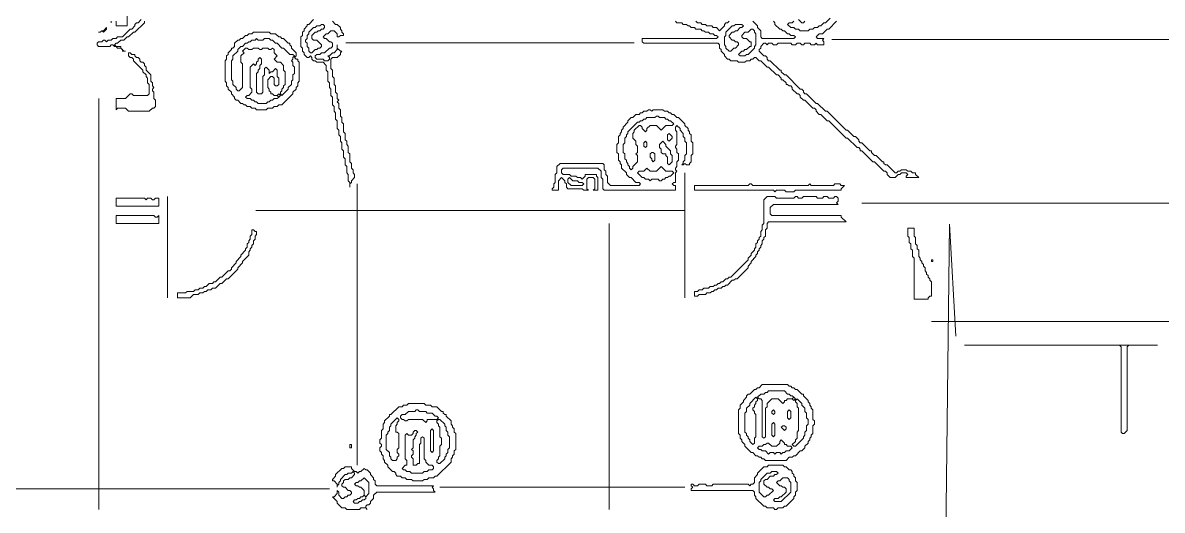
# Model space of a CAD drawing. Header units: millimetres. Extents: x 4 to 412, y 3 to 290.
# Drawn here: x 118.6 to 181.7, y 110 to 137.1 of the extents above; entities that cross this region are included whole.
import ezdxf

# ---------------------------------------------------------------- set-up
doc = ezdxf.new("R2010")
doc.units = ezdxf.units.MM
for name, color, linetype, lineweight in [('TRACE_CURVE', 6, 'CONTINUOUS', 0), ('TRACE_STRAIGHT', 5, 'CONTINUOUS', 0), ('TRACE_TEXT_SYMBOL', 6, 'CONTINUOUS', 0)]:
    doc.layers.add(name, color=color, linetype=linetype, lineweight=lineweight)

msp = doc.modelspace()

# ---------------------------------------------------------------- linework, layer by layer
at = {"layer": 'TRACE_CURVE', "color": 6}
for points in [[(125.144, 137.229), (124.969, 137.054), (124.881, 137.054), (124.793, 136.966), (124.793, 136.879), (124.618, 136.704), (124.531, 136.704), (124.093, 136.266), (123.83, 136.266), (123.743, 136.178), (123.567, 136.178), (123.48, 136.09), (123.305, 136.09), (123.217, 136.003), (123.129, 136.09), (123.042, 136.09), (122.954, 136.003), (122.779, 136.003), (122.692, 135.915), (122.692, 135.828), (122.779, 135.74), (123.392, 135.74), (123.48, 135.828), (123.567, 135.828), (123.655, 135.74), (123.743, 135.74), (123.83, 135.653), (124.005, 135.653), (124.093, 135.565), (124.093, 135.477), (124.268, 135.477), (124.18, 135.477), (124.005, 135.653), (124.005, 135.74), (123.743, 135.74), (123.655, 135.828), (123.743, 135.915), (123.83, 135.915), (124.005, 136.09), (124.18, 136.09), (124.356, 136.266), (124.443, 136.266), (124.706, 136.528), (124.793, 136.528), (125.319, 137.054), (125.319, 137.141)], [(123.48, 137.141), (123.48, 137.054), (123.48, 137.141)], [(123.743, 137.141), (123.743, 136.879), (124.356, 136.879), (124.356, 137.579)], [(134.689, 137.229), (134.427, 136.966), (134.339, 136.966), (134.339, 136.879), (134.164, 136.704), (134.164, 136.616), (134.076, 136.528), (134.076, 136.353), (133.989, 136.266), (133.989, 135.74), (134.076, 135.653), (134.076, 135.477), (134.164, 135.39), (134.164, 135.302), (134.339, 135.127), (134.427, 135.127), (134.514, 135.215), (134.602, 135.127), (134.602, 135.04), (134.689, 134.952), (134.777, 134.952), (134.864, 134.864), (135.215, 134.864), (135.39, 134.689), (135.39, 134.427), (135.477, 134.339), (135.477, 133.814), (135.565, 133.726), (135.565, 133.463), (135.653, 133.376), (135.653, 133.025), (135.74, 132.938), (135.74, 132.5), (135.828, 132.412), (135.828, 132.15), (135.915, 132.062), (135.915, 131.712), (136.003, 131.624)], [(136.003, 135.565), (135.828, 135.39), (135.74, 135.39), (135.565, 135.215), (135.477, 135.215), (135.565, 135.127), (135.565, 135.04), (135.477, 134.952), (135.302, 134.952), (135.215, 135.04), (134.864, 135.04), (134.777, 135.127), (134.777, 135.215), (134.864, 135.302), (135.04, 135.302), (135.127, 135.39), (135.302, 135.39), (135.565, 135.653), (135.653, 135.653), (135.74, 135.74), (135.74, 135.915), (135.653, 136.003), (135.565, 136.003), (135.39, 136.178), (135.302, 136.178), (135.215, 136.266), (135.39, 136.441), (135.477, 136.441), (135.653, 136.616), (135.828, 136.616), (136.003, 136.441), (136.003, 136.266), (136.09, 136.266), (136.178, 136.353), (136.353, 136.353), (136.353, 136.441), (136.266, 136.528), (136.266, 136.616), (136.178, 136.704), (136.178, 136.791), (136.003, 136.966), (135.915, 136.966), (135.74, 137.141)], [(154.744, 137.141), (154.831, 137.054), (155.094, 137.054), (155.182, 136.966), (155.357, 136.966), (155.444, 136.879), (155.532, 136.879), (155.62, 136.791), (155.795, 136.791), (155.882, 136.704), (156.145, 136.704), (156.233, 136.616), (156.32, 136.616), (156.408, 136.528), (156.583, 136.528), (156.67, 136.441), (156.846, 136.441), (156.933, 136.353), (157.021, 136.353), (157.108, 136.266), (157.021, 136.178), (152.905, 136.178), (152.905, 136.003)], [(157.721, 137.141), (157.634, 137.054), (157.546, 137.054), (157.459, 136.966), (157.459, 136.879), (157.196, 136.616), (157.021, 136.791), (156.846, 136.791), (156.758, 136.879), (156.495, 136.879), (156.408, 136.966), (156.233, 136.966), (156.145, 137.054), (155.97, 137.054), (155.882, 137.141)], [(160.173, 137.141), (160.261, 137.054), (160.261, 136.966), (160.524, 136.704), (160.611, 136.704), (160.699, 136.616), (160.786, 136.616), (160.962, 136.441), (161.049, 136.441), (161.137, 136.353), (161.312, 136.353), (161.399, 136.266), (161.312, 136.178), (159.56, 136.178), (159.473, 136.266), (159.473, 136.616), (159.298, 136.791), (159.298, 136.879), (159.035, 137.141)], [(159.473, 135.653), (159.473, 135.74), (159.648, 135.915), (159.736, 135.915), (159.823, 135.828), (159.911, 135.915), (160.086, 135.915), (160.173, 135.828), (160.349, 135.828), (160.436, 135.915), (161.137, 135.915), (161.224, 135.828), (161.399, 135.828), (161.487, 135.915), (161.662, 135.915), (161.75, 135.828), (161.837, 135.828), (161.925, 135.915), (162.188, 135.915), (162.275, 135.828), (162.45, 135.828), (162.538, 135.915), (162.626, 135.828), (162.976, 135.828), (162.976, 136.003), (162.888, 136.09), (162.976, 136.178), (162.626, 136.178), (162.538, 136.266), (162.713, 136.441), (162.888, 136.441), (163.151, 136.704), (163.239, 136.704), (163.676, 137.141)], [(163.326, 137.317), (163.063, 137.054), (162.976, 137.054), (162.801, 136.879), (162.713, 136.879), (162.626, 136.791), (162.45, 136.791), (162.363, 136.704), (162.188, 136.704), (162.1, 136.616), (161.662, 136.616), (161.575, 136.704), (161.399, 136.704), (161.312, 136.791), (161.137, 136.791), (160.962, 136.966), (161.049, 137.054), (161.224, 137.054), (161.312, 137.141)], [(161.575, 137.229), (161.75, 137.054), (161.837, 137.054), (161.925, 137.141)], [(136.003, 131.624), (136.003, 131.186), (136.09, 131.099), (136.09, 130.836), (136.178, 130.748), (136.178, 130.486), (136.266, 130.398), (136.266, 130.048), (136.353, 129.96), (136.353, 129.61), (136.441, 129.522), (136.441, 129.172), (136.528, 129.085), (136.528, 128.734), (136.616, 128.647), (136.616, 128.296), (136.704, 128.209), (136.704, 127.946), (136.704, 128.121), (136.791, 128.209), (136.791, 128.296), (136.966, 128.472), (136.966, 128.647), (136.879, 128.734), (136.879, 128.909), (136.791, 128.997), (136.791, 129.26), (136.704, 129.347), (136.704, 129.785), (136.616, 129.873), (136.616, 130.223), (136.528, 130.311), (136.528, 130.486), (136.441, 130.573), (136.441, 130.924), (136.353, 131.011), (136.353, 131.449), (136.266, 131.537), (136.266, 131.799), (136.178, 131.887), (136.178, 132.237), (136.09, 132.325), (136.09, 132.588), (136.003, 132.675), (136.09, 132.763), (136.003, 132.85), (136.003, 133.113), (135.915, 133.201), (135.915, 133.551), (135.828, 133.638), (135.828, 133.989), (135.74, 134.076), (135.74, 134.427), (135.653, 134.514), (135.653, 135.04), (135.74, 135.127), (136.003, 135.127), (136.178, 135.302), (136.178, 135.39), (136.266, 135.477), (136.178, 135.477), (136.003, 135.653), (136.003, 135.828), (136.003, 135.565)], [(152.905, 136.003), (152.992, 135.915), (157.108, 135.915), (157.196, 135.828), (157.196, 135.653), (157.283, 135.565), (157.283, 135.477), (157.459, 135.302), (157.459, 135.215), (157.634, 135.04), (157.721, 135.04), (157.809, 134.952), (158.159, 134.952), (158.247, 134.864), (158.597, 134.864), (158.685, 134.952), (158.86, 134.952), (158.947, 135.04), (159.035, 135.04), (159.123, 135.127), (159.21, 135.127), (159.385, 134.952), (159.473, 134.952), (159.823, 134.602), (159.911, 134.602), (160.349, 134.164), (160.436, 134.164), (160.611, 133.989), (160.611, 133.901), (160.699, 133.901), (160.874, 133.726), (160.874, 133.638), (160.962, 133.638), (161.049, 133.551), (161.137, 133.551), (161.224, 133.463), (161.224, 133.376), (161.487, 133.113), (161.575, 133.113), (161.662, 133.025), (161.662, 132.938), (161.837, 132.763), (161.925, 132.763), (162.363, 132.325), (162.45, 132.325), (162.538, 132.237), (162.538, 132.15), (162.713, 131.974), (162.801, 131.974), (163.151, 131.624), (163.239, 131.624), (164.202, 130.661), (164.289, 130.661), (164.815, 130.135), (164.902, 130.135), (164.99, 130.048), (164.99, 129.96), (165.078, 129.96), (165.691, 129.347), (165.778, 129.347), (166.304, 128.822), (166.391, 128.822), (166.479, 128.734), (166.479, 128.647)], [(166.479, 128.647), (166.654, 128.472), (166.917, 128.472), (167.092, 128.647), (167.179, 128.647), (167.267, 128.734), (167.53, 128.734), (167.617, 128.647), (167.53, 128.559), (167.53, 128.472), (168.23, 128.472), (168.055, 128.647), (168.055, 128.734), (167.88, 128.734), (167.792, 128.822), (167.617, 128.822), (167.53, 128.909), (167.267, 128.909), (167.179, 128.822), (167.092, 128.822), (167.004, 128.734), (166.917, 128.734), (166.479, 129.172), (166.391, 129.172), (166.304, 129.26), (166.304, 129.347), (166.216, 129.347), (165.866, 129.698), (165.778, 129.698), (165.603, 129.873), (165.603, 129.96), (165.515, 129.96), (165.078, 130.398), (164.99, 130.398), (164.902, 130.486), (164.902, 130.573), (164.727, 130.748), (164.64, 130.748), (164.289, 131.099), (164.202, 131.099), (163.151, 132.15), (163.063, 132.15), (162.626, 132.588), (162.538, 132.588), (162.012, 133.113), (161.925, 133.113), (161.837, 133.201), (161.837, 133.288), (161.75, 133.376), (161.662, 133.376), (160.874, 134.164), (160.786, 134.164), (160.611, 134.339), (160.611, 134.427), (160.524, 134.427), (159.998, 134.952), (159.911, 134.952), (159.823, 135.04), (159.823, 135.127), (159.736, 135.215), (159.648, 135.215), (159.385, 135.477), (159.385, 135.565), (159.473, 135.653)]]:
    msp.add_lwpolyline(points, dxfattribs=at)
for points in [[(135.04, 136.879), (135.127, 136.966), (135.215, 136.966), (135.302, 136.879), (135.302, 136.791), (135.215, 136.704), (135.127, 136.704), (135.04, 136.616), (134.952, 136.616), (134.864, 136.528), (134.777, 136.528), (134.602, 136.353), (134.602, 136.178), (134.689, 136.09), (134.864, 136.09), (135.127, 135.828), (135.127, 135.74), (135.04, 135.653), (134.952, 135.653), (134.864, 135.565), (134.777, 135.565), (134.602, 135.39), (134.514, 135.39), (134.427, 135.477), (134.427, 135.653), (134.339, 135.74), (134.339, 135.915), (134.251, 136.003), (134.251, 136.09), (134.339, 136.178), (134.339, 136.353), (134.427, 136.441), (134.427, 136.528), (134.689, 136.791), (134.777, 136.791), (134.864, 136.879)], [(157.984, 136.879), (158.072, 136.966), (158.422, 136.966), (158.51, 136.879), (158.422, 136.791), (158.334, 136.791), (158.159, 136.616), (158.072, 136.616), (157.984, 136.528), (157.896, 136.528), (157.721, 136.353), (157.721, 136.266), (157.896, 136.09), (157.984, 136.09), (158.072, 136.003), (158.159, 136.003), (158.247, 135.915), (158.247, 135.828), (158.072, 135.653), (157.984, 135.653), (157.809, 135.477), (157.721, 135.477), (157.546, 135.653), (157.546, 135.74), (157.459, 135.828), (157.459, 136.266), (157.546, 136.353), (157.546, 136.528), (157.896, 136.879)], [(158.947, 136.704), (159.035, 136.704), (159.123, 136.616), (159.123, 136.528), (159.21, 136.441), (159.21, 135.828), (159.123, 135.74), (159.123, 135.653), (158.772, 135.302), (158.685, 135.302), (158.597, 135.215), (158.334, 135.215), (158.247, 135.302), (158.422, 135.477), (158.51, 135.477), (158.597, 135.565), (158.685, 135.565), (158.86, 135.74), (158.947, 135.74), (158.947, 136.003), (158.86, 136.003), (158.685, 136.178), (158.51, 136.178), (158.422, 136.266), (158.422, 136.353), (158.597, 136.528), (158.772, 136.528)]]:
    msp.add_lwpolyline(points, close=True, dxfattribs=at)
at = {"layer": 'TRACE_STRAIGHT', "color": 5}
for p, q in [((136.474, 135.944), (152.467, 135.944)), ((163.408, 136.124), (196.095, 136.124)), ((122.795, 132.85), (122.795, 110.081)), ((155.269, 128.734), (155.269, 121.816)), ((137.098, 128.121), (137.098, 112.533)), ((126.589, 127.421), (126.589, 121.816)), ((165.082, 127.048), (191.079, 127.048)), ((131.492, 126.656), (155.269, 126.656)), ((151.082, 125.926), (151.082, 110.081)), ((169.596, 96.689), (169.936, 125.883)), ((169.936, 125.883), (170.277, 119.681)), ((168.931, 120.502), (200.02, 120.502)), ((108.643, 111.229), (135.571, 111.229)), ((141.695, 111.307), (155.269, 111.307))]:
    msp.add_line(p, q, dxfattribs=at)
at = {"layer": 'TRACE_TEXT_SYMBOL', "color": 6}
for points in [[(123.217, 136.791), (123.042, 136.616), (122.954, 136.616), (122.867, 136.528), (122.779, 136.528), (122.867, 136.528), (122.954, 136.616), (123.042, 136.528), (123.217, 136.704)], [(124.443, 135.39), (124.443, 135.215), (124.531, 135.127), (124.618, 135.127), (124.706, 135.04), (124.706, 134.952), (125.231, 134.427), (125.231, 134.339), (125.406, 134.164), (125.406, 134.076), (125.494, 133.989), (125.494, 133.726), (125.582, 133.638), (125.582, 133.113), (125.494, 133.025), (124.706, 133.025), (124.618, 133.113), (124.531, 133.113), (124.268, 132.85), (123.743, 132.85), (123.743, 132.237), (123.83, 132.325), (124.268, 132.325), (124.443, 132.15), (125.582, 132.15), (125.757, 132.325), (125.844, 132.325), (125.932, 132.412), (125.932, 132.763), (125.844, 132.85), (125.844, 133.201), (125.757, 133.288), (125.757, 133.376), (125.844, 133.463), (125.757, 133.551), (125.757, 133.726), (125.669, 133.814), (125.669, 134.164), (125.406, 134.427), (125.406, 134.602), (125.319, 134.689), (125.319, 134.777), (125.231, 134.864), (125.144, 134.864), (125.056, 134.952), (125.056, 135.04), (124.969, 135.127), (124.881, 135.127), (124.793, 135.215), (124.793, 135.302), (124.618, 135.302), (124.531, 135.39)], [(132.675, 133.025), (132.763, 133.113), (132.85, 133.025), (132.763, 132.938)], [(153.605, 131.799), (153.693, 131.887), (153.781, 131.887), (153.868, 131.799), (154.131, 131.799), (154.218, 131.712), (154.306, 131.712), (154.394, 131.624), (154.481, 131.624), (154.656, 131.449), (154.569, 131.361), (154.218, 131.361), (153.956, 131.099), (153.693, 131.361), (153.343, 131.361), (153.167, 131.186), (153.167, 131.099), (153.08, 131.011), (152.905, 131.186), (152.905, 131.274), (152.817, 131.361), (152.73, 131.361), (152.467, 131.099), (152.467, 131.011), (152.379, 130.924), (152.379, 130.661), (152.554, 130.486), (152.554, 130.311), (152.642, 130.223), (152.642, 129.873), (152.554, 129.785), (152.642, 129.698), (152.642, 129.347), (152.379, 129.085), (152.379, 128.997), (152.292, 128.909), (152.204, 128.997), (152.204, 129.085), (152.117, 129.172), (152.117, 129.26), (152.029, 129.347), (152.029, 129.435), (151.941, 129.522), (151.941, 129.785), (151.854, 129.873), (151.854, 130.311), (151.941, 130.398), (151.941, 130.661), (152.029, 130.748), (152.029, 130.836), (152.117, 130.924), (152.117, 131.011), (152.642, 131.537), (152.73, 131.537), (152.817, 131.624), (152.905, 131.624), (152.992, 131.712), (153.08, 131.712), (153.167, 131.799)], [(154.306, 130.836), (154.394, 130.924), (154.569, 130.748), (154.569, 130.661), (154.394, 130.486), (154.306, 130.573)], [(152.992, 130.398), (153.08, 130.486), (153.167, 130.398), (153.167, 130.223), (153.08, 130.135), (152.992, 130.223)], [(154.043, 130.486), (154.218, 130.311), (154.218, 130.223), (154.481, 129.96), (154.481, 129.785), (154.569, 129.698), (154.569, 129.347), (154.394, 129.172), (154.306, 129.26), (154.306, 129.61), (154.218, 129.698), (154.218, 129.785), (154.043, 129.785), (153.956, 129.873), (153.956, 130.048), (153.868, 130.135), (153.868, 130.311)], [(153.343, 129.785), (153.43, 129.873), (153.518, 129.873), (153.605, 129.785), (153.605, 129.435), (153.518, 129.347), (153.43, 129.435), (153.43, 129.522), (153.343, 129.61)], [(153.956, 129.085), (154.218, 128.822), (154.569, 128.822), (154.656, 128.734), (154.481, 128.559), (154.394, 128.559), (154.306, 128.472), (154.218, 128.472), (154.131, 128.384), (154.043, 128.384), (153.956, 128.296), (153.868, 128.296), (153.781, 128.384), (153.43, 128.384), (153.343, 128.296), (153.255, 128.384), (153.08, 128.384), (152.992, 128.472), (152.905, 128.472), (152.642, 128.734), (152.73, 128.822), (152.992, 128.822), (153.167, 128.997), (153.343, 128.822), (153.693, 128.822)], [(148.789, 128.384), (148.876, 128.472), (149.051, 128.296), (149.314, 128.296), (149.402, 128.209), (149.577, 128.209), (149.665, 128.121), (149.577, 128.034), (148.964, 128.034), (148.789, 128.209)], [(158.86, 128.121), (158.772, 128.034), (155.795, 128.034), (155.795, 127.771), (160.173, 127.771), (160.261, 127.683), (160.349, 127.771), (160.786, 127.771), (160.874, 127.683), (161.312, 127.683), (161.399, 127.771), (163.939, 127.771), (163.939, 127.859), (164.114, 128.034), (163.939, 128.034), (163.852, 128.121), (163.589, 128.121), (163.501, 128.034), (162.275, 128.034), (162.188, 128.121), (162.1, 128.034), (159.035, 128.034), (158.947, 128.121)], [(123.743, 127.333), (123.743, 126.895), (126.107, 126.895), (126.107, 127.333), (125.932, 127.333), (125.844, 127.245), (125.757, 127.245), (125.669, 127.333), (125.494, 127.333), (125.406, 127.245), (125.319, 127.333)], [(123.743, 126.37), (123.743, 125.932), (126.107, 125.932), (126.107, 126.37), (126.019, 126.282), (125.932, 126.282), (125.844, 126.37)], [(167.617, 125.669), (167.617, 125.231), (167.705, 125.144), (167.705, 124.881), (167.792, 124.793), (167.792, 124.531), (167.88, 124.443), (167.88, 124.093), (167.968, 124.005), (167.968, 121.728), (168.756, 121.728), (168.756, 121.816), (168.843, 121.903), (168.931, 121.903), (168.931, 122.692), (168.843, 122.779), (168.843, 122.867), (168.756, 122.954), (168.756, 123.042), (168.668, 123.129), (168.668, 123.217), (168.581, 123.305), (168.581, 123.48), (168.493, 123.567), (168.493, 123.655), (168.405, 123.743), (168.405, 123.83), (168.318, 123.918), (168.318, 124.005), (168.23, 124.093), (168.23, 124.443), (168.143, 124.531), (168.143, 124.706), (168.055, 124.793), (168.055, 125.144), (167.968, 125.231), (167.968, 125.669)], [(168.931, 123.918), (169.018, 123.918), (169.018, 123.83), (168.931, 123.83)], [(170.77, 119.189), (179.352, 119.189), (179.44, 119.101), (179.44, 114.372), (179.527, 114.284), (179.615, 114.284), (179.79, 114.46), (179.79, 119.101), (179.878, 119.189), (181.454, 119.189)], [(159.21, 116.299), (159.298, 116.211), (159.298, 116.124), (159.21, 116.036), (159.21, 115.948), (159.123, 115.861), (159.123, 115.773), (159.035, 115.686), (159.035, 115.598), (159.123, 115.511), (159.123, 115.423), (159.21, 115.335), (159.21, 114.109), (159.123, 114.022), (159.123, 113.759), (159.035, 113.671), (158.86, 113.847), (158.86, 113.934), (158.772, 114.022), (158.772, 114.109), (158.685, 114.197), (158.685, 114.284), (158.597, 114.372), (158.597, 115.423), (158.685, 115.511), (158.685, 115.686), (158.86, 115.861), (158.86, 115.948)], [(159.823, 116.561), (159.911, 116.649), (160.786, 116.649), (160.962, 116.474), (161.049, 116.474), (161.137, 116.386), (161.224, 116.386), (161.312, 116.299), (161.224, 116.211), (160.962, 116.211), (160.874, 116.124), (160.786, 116.124), (160.786, 116.036), (160.699, 115.948), (160.436, 116.211), (160.086, 116.211), (159.823, 115.948), (159.823, 115.773), (159.736, 115.686), (159.736, 114.109), (159.648, 114.022), (159.56, 114.109), (159.56, 116.124), (159.473, 116.211), (159.385, 116.211), (159.298, 116.299), (159.473, 116.474), (159.648, 116.474), (159.736, 116.561)], [(161.224, 116.211), (161.312, 116.299), (161.399, 116.211), (161.312, 116.124)], [(161.399, 116.124), (161.487, 116.211), (161.75, 115.948), (161.75, 115.861), (161.925, 115.686), (161.925, 115.511), (162.012, 115.423), (162.012, 115.16), (162.1, 115.073), (162.1, 114.81), (162.012, 114.722), (162.012, 114.46), (161.925, 114.372), (161.925, 114.197), (161.837, 114.109), (161.837, 114.022), (161.399, 113.584), (161.312, 113.584), (161.224, 113.671), (161.399, 113.847), (161.399, 113.934), (161.487, 114.022), (161.487, 114.372), (161.575, 114.46), (161.575, 115.686), (161.487, 115.773), (161.487, 115.948), (161.399, 116.036)], [(140.294, 115.511), (140.382, 115.598), (140.469, 115.598), (140.557, 115.511), (140.907, 115.511), (140.995, 115.423), (141.257, 115.423), (141.433, 115.248), (141.52, 115.248), (141.608, 115.16), (141.52, 115.073), (140.995, 115.073), (140.995, 114.985), (140.907, 114.898), (140.732, 115.073), (139.944, 115.073), (139.856, 114.985), (139.769, 114.985), (139.681, 115.073), (139.593, 115.073), (139.506, 115.16), (139.506, 115.248), (139.593, 115.335), (139.769, 115.335), (139.944, 115.511)], [(160.086, 115.511), (160.173, 115.598), (160.261, 115.511), (160.261, 115.423), (160.173, 115.335), (160.086, 115.423)], [(160.962, 115.511), (161.049, 115.598), (161.137, 115.511), (161.137, 115.16), (161.049, 115.073), (160.962, 115.16)], [(139.331, 115.16), (139.418, 115.073), (139.418, 114.985), (139.331, 114.898), (139.331, 114.81), (139.243, 114.722), (139.243, 114.372), (139.331, 114.372), (139.418, 114.284), (139.418, 113.496), (139.331, 113.409), (139.331, 113.234), (139.418, 113.146), (139.418, 113.058), (139.331, 112.971), (139.331, 112.883), (139.243, 112.796), (139.068, 112.796), (138.98, 112.883), (138.98, 112.971), (138.893, 113.058), (138.893, 113.234), (138.718, 113.409), (138.718, 114.197), (138.805, 114.284), (138.805, 114.372), (138.893, 114.46), (138.893, 114.635), (138.98, 114.722), (138.98, 114.81)], [(141.52, 114.985), (141.608, 115.073), (141.695, 115.073), (141.958, 114.81), (141.958, 114.722), (142.046, 114.635), (142.046, 114.46), (142.133, 114.372), (142.133, 114.197), (142.221, 114.109), (142.221, 113.496), (142.133, 113.409), (142.133, 113.234), (142.046, 113.146), (142.046, 113.058), (141.958, 112.971), (141.958, 112.883), (141.695, 112.621), (141.608, 112.621), (141.52, 112.708), (141.52, 112.796), (141.608, 112.883), (141.608, 112.971), (141.695, 113.058), (141.695, 113.584), (141.783, 113.671), (141.783, 114.022), (141.695, 114.109), (141.695, 114.635), (141.608, 114.722), (141.608, 114.81), (141.52, 114.898)], [(140.206, 114.372), (140.294, 114.46), (140.382, 114.46), (140.469, 114.372), (140.382, 114.284), (140.382, 114.197), (140.294, 114.109), (140.294, 114.022), (140.206, 113.934), (140.206, 113.496), (140.119, 113.409), (140.206, 113.321), (140.206, 113.146), (140.119, 113.058), (140.119, 112.971), (140.206, 112.883), (140.206, 112.533), (140.382, 112.533), (140.469, 112.621), (140.557, 112.621), (140.557, 113.671), (140.644, 113.759), (140.644, 114.022), (140.732, 114.109), (140.82, 114.022), (140.82, 112.883), (140.907, 112.796), (140.907, 112.708), (141.082, 112.533), (141.257, 112.533), (141.345, 112.445), (141.345, 112.358), (141.257, 112.27), (141.082, 112.27), (140.995, 112.183), (140.82, 112.183), (140.732, 112.095), (140.119, 112.095), (140.031, 112.183), (139.856, 112.183), (139.769, 112.27), (139.681, 112.27), (139.593, 112.358), (139.769, 112.533), (139.856, 112.533), (139.856, 112.796), (139.769, 112.883), (139.769, 114.197), (139.856, 114.284), (139.944, 114.197), (140.119, 114.197), (140.206, 114.284)], [(141.17, 114.46), (141.257, 114.547), (141.345, 114.46), (141.345, 113.321), (141.257, 113.234), (141.17, 113.321)], [(160.086, 114.81), (160.173, 114.898), (160.261, 114.81), (160.261, 114.197), (160.173, 114.109), (160.086, 114.197)], [(160.611, 114.635), (160.699, 114.722), (160.786, 114.722), (160.874, 114.635), (160.874, 114.547), (160.786, 114.46)], [(136.704, 113.671), (136.791, 113.671), (136.791, 113.496), (136.704, 113.496)], [(160.524, 113.847), (160.611, 113.934), (160.786, 113.759), (160.786, 113.671), (160.874, 113.671), (160.962, 113.584), (161.137, 113.584), (161.224, 113.496), (161.049, 113.321), (160.874, 113.321), (160.786, 113.234), (160.699, 113.234), (160.611, 113.146), (160.524, 113.234), (160.349, 113.234), (160.261, 113.146), (160.173, 113.234), (159.998, 113.234), (159.911, 113.146), (159.736, 113.321), (159.56, 113.321), (159.473, 113.409), (159.385, 113.409), (159.298, 113.496), (159.385, 113.584), (159.56, 113.584), (159.648, 113.671), (159.736, 113.671), (159.823, 113.759), (159.911, 113.759), (160.086, 113.584), (160.349, 113.584), (160.524, 113.759)], [(159.911, 112.533), (159.823, 112.445), (159.648, 112.445), (159.298, 112.095), (159.298, 112.008), (159.123, 111.832), (159.123, 111.57), (159.035, 111.482), (158.947, 111.482), (158.86, 111.395), (158.772, 111.482), (156.846, 111.482), (156.758, 111.395), (156.495, 111.395), (156.408, 111.482), (156.057, 111.482), (155.97, 111.395), (155.795, 111.395), (155.707, 111.482), (155.62, 111.482), (155.62, 111.395), (155.707, 111.307), (155.62, 111.219), (155.62, 111.132), (159.035, 111.132), (159.123, 111.044), (159.123, 110.869), (159.21, 110.782), (159.21, 110.694), (159.648, 110.256), (159.736, 110.256), (159.823, 110.168), (160.173, 110.168), (160.261, 110.081), (160.349, 110.081), (160.436, 110.168), (160.699, 110.168), (160.786, 110.256), (160.874, 110.256), (161.312, 110.694), (161.312, 110.782), (161.399, 110.869), (161.399, 111.044), (161.487, 111.132), (161.487, 111.57), (161.399, 111.657), (161.399, 111.832), (161.312, 111.92), (161.312, 112.008), (161.224, 112.095), (161.224, 112.183), (161.137, 112.27), (161.049, 112.27), (160.874, 112.445), (160.786, 112.445), (160.699, 112.533)], [(137.492, 111.832), (137.754, 111.57), (137.754, 110.957), (137.579, 110.782), (137.492, 110.869), (137.492, 111.132), (137.317, 111.307), (137.229, 111.307), (137.141, 111.395), (137.054, 111.395), (136.966, 111.482), (137.054, 111.57), (137.141, 111.57), (137.229, 111.657), (137.317, 111.657)], [(159.998, 112.095), (160.086, 112.183), (160.349, 112.183), (160.436, 112.095), (160.349, 112.008), (160.261, 112.008), (160.173, 111.92), (159.998, 111.92), (159.823, 111.745), (159.736, 111.745), (159.648, 111.657), (159.648, 111.482), (159.823, 111.307), (159.911, 111.307), (159.998, 111.219), (160.086, 111.219), (160.173, 111.132), (159.911, 110.869), (159.823, 110.869), (159.736, 110.782), (159.648, 110.782), (159.385, 111.044), (159.385, 111.57), (159.473, 111.657), (159.473, 111.745), (159.823, 112.095)], [(160.699, 111.832), (160.962, 111.832), (161.049, 111.745), (161.049, 111.657), (161.137, 111.57), (161.137, 111.044), (160.611, 110.519), (160.261, 110.519), (160.173, 110.606), (160.261, 110.694), (160.436, 110.694), (160.524, 110.782), (160.611, 110.782), (160.874, 111.044), (160.874, 111.219), (160.786, 111.307), (160.699, 111.307), (160.611, 111.395), (160.524, 111.395), (160.349, 111.57), (160.436, 111.657), (160.524, 111.657)], [(137.404, 110.782), (137.492, 110.869), (137.579, 110.782), (137.579, 110.694), (137.492, 110.606), (137.404, 110.606), (137.317, 110.519), (137.229, 110.519), (137.141, 110.431), (136.966, 110.431), (136.879, 110.519), (136.966, 110.606), (137.054, 110.606), (137.141, 110.694), (137.229, 110.694), (137.317, 110.782)]]:
    msp.add_lwpolyline(points, close=True, dxfattribs=at)
for points in [[(131.361, 136.528), (131.274, 136.441), (131.099, 136.441), (131.011, 136.353), (130.924, 136.353), (130.748, 136.178), (130.661, 136.178), (130.573, 136.09), (130.486, 136.09), (130.311, 135.915), (130.311, 135.74), (130.223, 135.653), (130.135, 135.653), (130.135, 135.565), (129.96, 135.39), (129.96, 135.302), (129.873, 135.215), (129.873, 135.04), (129.785, 134.952), (129.785, 133.814), (129.873, 133.726), (129.873, 133.551), (129.96, 133.463), (129.96, 133.376), (130.135, 133.201), (130.135, 133.113), (130.311, 132.938), (130.311, 132.85), (130.398, 132.763), (130.486, 132.763), (130.661, 132.588), (130.748, 132.588), (130.836, 132.5), (130.924, 132.5), (131.011, 132.412), (131.186, 132.412), (131.274, 132.325), (131.449, 132.325), (131.537, 132.237), (132.062, 132.237), (132.15, 132.325), (132.412, 132.325), (132.5, 132.412), (132.675, 132.412), (132.763, 132.5), (132.938, 132.5), (133.551, 133.113), (133.551, 133.201), (133.726, 133.376), (133.726, 133.463), (133.814, 133.551), (133.814, 133.726), (133.901, 133.814), (133.901, 134.864), (133.814, 134.952), (133.814, 135.04), (133.726, 135.04), (133.638, 135.127), (133.726, 135.215), (133.726, 135.39), (133.463, 135.653), (133.463, 135.74), (133.376, 135.828), (133.376, 135.915)], [(133.376, 135.915), (133.288, 135.915), (133.025, 136.178), (132.938, 136.178), (132.85, 136.266), (132.763, 136.266), (132.588, 136.441), (132.325, 136.441), (132.237, 136.528), (131.361, 136.528)], [(130.748, 133.463), (130.573, 133.288), (130.486, 133.288), (130.398, 133.376), (130.398, 133.463), (130.223, 133.638), (130.223, 133.814), (130.135, 133.901), (130.135, 134.952), (130.223, 135.04), (130.223, 135.215), (130.486, 135.477), (130.486, 135.565), (130.661, 135.74), (130.748, 135.74), (130.924, 135.915), (131.011, 135.915), (131.099, 136.003), (131.186, 136.003), (131.274, 136.09), (131.449, 136.09)], [(131.449, 136.09), (131.537, 136.178), (131.624, 136.09), (131.887, 136.09), (131.974, 136.178), (132.237, 136.178), (132.325, 136.09), (132.412, 136.09), (132.588, 135.915), (132.675, 135.915), (132.938, 135.653), (133.025, 135.653), (133.376, 135.302), (133.551, 135.302), (133.638, 135.215), (133.551, 135.127), (133.551, 135.04), (133.463, 134.952), (133.551, 134.864), (133.551, 134.689), (133.638, 134.602), (133.638, 134.251), (133.551, 134.164), (133.551, 133.901), (133.463, 133.814), (133.463, 133.638), (133.288, 133.463), (133.288, 133.376), (132.938, 133.025), (132.85, 133.113), (132.85, 133.201), (132.938, 133.288), (132.938, 133.376), (133.025, 133.463), (133.025, 133.551), (133.113, 133.638), (133.113, 134.339), (133.025, 134.427), (133.025, 134.689), (132.85, 134.864), (132.675, 134.864), (132.5, 135.04), (132.675, 135.215), (132.5, 135.39), (132.5, 135.565), (132.412, 135.653), (132.325, 135.565), (132.237, 135.565), (132.15, 135.653), (131.887, 135.653), (131.799, 135.565), (131.712, 135.565), (131.624, 135.653), (131.361, 135.653), (131.274, 135.565), (131.099, 135.565), (131.011, 135.653), (130.924, 135.653), (130.748, 135.477), (130.836, 135.39), (130.661, 135.215), (130.661, 134.864), (130.748, 134.777), (130.748, 133.463)], [(131.624, 135.04), (131.712, 135.127), (131.799, 135.04), (131.799, 134.777), (131.712, 134.689), (131.712, 134.514), (131.624, 134.427), (131.624, 134.339), (131.537, 134.251), (131.537, 133.201), (131.624, 133.113), (131.799, 133.113), (131.887, 133.201), (131.887, 134.076), (131.974, 134.164), (131.974, 134.514), (132.062, 134.602), (132.237, 134.427), (132.237, 134.251), (132.325, 134.339), (132.412, 134.339), (132.588, 134.514), (132.675, 134.427), (132.675, 134.076), (132.763, 133.989), (132.763, 133.638), (132.675, 133.551), (132.588, 133.551), (132.5, 133.638), (132.5, 133.989), (132.412, 134.076), (132.325, 134.076), (132.15, 133.901), (132.15, 133.463), (132.237, 133.376), (132.237, 133.288), (132.325, 133.201), (132.325, 133.113), (132.412, 133.113), (132.5, 133.025), (132.675, 133.025), (132.763, 132.938), (132.675, 132.85), (132.5, 132.85), (132.412, 132.763), (132.325, 132.763), (132.237, 132.675), (132.15, 132.675), (132.062, 132.588), (131.624, 132.588), (131.537, 132.675), (131.449, 132.675), (131.361, 132.763), (131.274, 132.763), (131.186, 132.85), (131.011, 132.85), (130.924, 132.938), (131.011, 133.025), (131.099, 133.025), (131.274, 133.201), (131.274, 133.376), (131.186, 133.463), (131.186, 134.602), (131.361, 134.777)], [(131.361, 134.777), (131.449, 134.689), (131.537, 134.777), (131.537, 134.864), (131.624, 134.952), (131.624, 135.04)], [(153.255, 132.237), (153.167, 132.15), (152.992, 132.15), (152.905, 132.062), (152.817, 132.062), (152.73, 131.974), (152.554, 131.974), (152.379, 131.799), (152.292, 131.799), (152.117, 131.624), (152.117, 131.537), (151.854, 131.274), (151.854, 131.186), (151.766, 131.099), (151.766, 131.011), (151.679, 130.924), (151.679, 130.836), (151.591, 130.748), (151.591, 130.398), (151.504, 130.311), (151.504, 129.873), (151.591, 129.785), (151.591, 129.435), (151.679, 129.347), (151.679, 129.26), (151.766, 129.172), (151.766, 128.997), (152.029, 128.734), (152.029, 128.647), (152.204, 128.472), (152.292, 128.472), (152.554, 128.209), (152.73, 128.209), (152.817, 128.121), (152.73, 128.034), (151.153, 128.034), (150.978, 128.209), (150.978, 128.559), (150.891, 128.647), (150.891, 128.822), (150.803, 128.909), (150.803, 129.172), (150.715, 129.26), (148.351, 129.26), (148.176, 129.085), (148.176, 128.734), (148.088, 128.647), (148.088, 128.209), (148.001, 128.121), (148.001, 127.946), (147.913, 127.859), (147.913, 127.771), (148.263, 127.771), (148.263, 128.296), (148.438, 128.472), (148.614, 128.296), (148.614, 128.209), (148.701, 128.121), (148.701, 127.946), (148.789, 127.859), (149.577, 127.859), (149.665, 127.771), (149.927, 127.771), (149.84, 127.859)], [(155.182, 129.26), (155.094, 129.172), (155.182, 129.172), (155.269, 129.26), (155.357, 129.172), (155.532, 129.172), (155.532, 129.26), (155.62, 129.347), (155.62, 129.698), (155.707, 129.785), (155.707, 130.398), (155.62, 130.486), (155.62, 130.836), (155.532, 130.924), (155.532, 131.011), (155.444, 131.099), (155.444, 131.186), (155.269, 131.361), (155.269, 131.449), (154.919, 131.799), (154.831, 131.799), (154.656, 131.974), (154.569, 131.974), (154.481, 132.062), (154.394, 132.062), (154.306, 132.15), (154.131, 132.15), (154.043, 132.237), (153.518, 132.237), (153.43, 132.15), (153.343, 132.237), (153.255, 132.237)], [(149.84, 127.859), (149.84, 128.384), (149.927, 128.472), (150.19, 128.472), (150.278, 128.384), (150.278, 127.859), (150.19, 127.771), (150.453, 127.771), (150.453, 128.472), (150.365, 128.559), (150.365, 128.647), (149.752, 128.647), (149.752, 128.559), (149.577, 128.384), (149.489, 128.472), (149.314, 128.472), (149.227, 128.559), (148.964, 128.559), (148.876, 128.647), (148.526, 128.647), (148.438, 128.734), (148.438, 128.909), (148.526, 128.997), (150.453, 128.997), (150.628, 128.822), (150.628, 128.472), (150.715, 128.384), (150.715, 127.859), (150.803, 127.771), (154.744, 127.771), (154.744, 128.034), (154.656, 128.034), (154.569, 128.121), (154.656, 128.209), (154.744, 128.209), (154.744, 128.734), (154.831, 128.822), (154.744, 128.909), (154.744, 128.997), (154.831, 129.085), (154.831, 129.347), (154.919, 129.435), (154.919, 129.785), (154.831, 129.873), (154.831, 130.048), (154.744, 130.135), (154.744, 130.223), (154.831, 130.311), (154.831, 131.011), (154.744, 131.099), (154.744, 131.274), (154.831, 131.361), (155.007, 131.186), (155.007, 131.099), (155.182, 130.924), (155.182, 130.748), (155.269, 130.661), (155.269, 130.486), (155.357, 130.398), (155.357, 129.785), (155.269, 129.698), (155.269, 129.435), (155.182, 129.347), (155.182, 129.26)], [(159.823, 127.421), (159.648, 127.245), (159.648, 125.932), (159.56, 125.844), (159.56, 125.582), (159.473, 125.494), (159.473, 125.231), (159.385, 125.144), (159.385, 125.056), (159.298, 124.969), (159.298, 124.881), (159.21, 124.793), (159.21, 124.618), (159.123, 124.531), (159.123, 124.443), (158.947, 124.268), (158.947, 124.18), (158.772, 124.005), (158.772, 123.918), (157.809, 122.954), (157.721, 122.954), (157.634, 122.867), (157.546, 122.867), (157.371, 122.692), (157.283, 122.692), (157.196, 122.604), (157.108, 122.604), (157.021, 122.516), (156.933, 122.516), (156.846, 122.429), (156.67, 122.429), (156.583, 122.341), (156.32, 122.341), (156.233, 122.254), (156.057, 122.254), (155.97, 122.166), (155.795, 122.166), (155.795, 121.903), (155.97, 121.903), (156.057, 121.991), (156.408, 121.991), (156.495, 122.079), (156.67, 122.079), (156.758, 122.166), (156.846, 122.166), (156.933, 122.254), (157.021, 122.254), (157.108, 122.341), (157.283, 122.341), (157.371, 122.429), (157.459, 122.429), (157.546, 122.516), (157.634, 122.516), (157.896, 122.779), (157.984, 122.779), (158.072, 122.867), (158.159, 122.867), (158.772, 123.48), (158.772, 123.567), (158.947, 123.743), (158.947, 123.83), (159.21, 124.093), (159.21, 124.18), (159.298, 124.268)], [(159.298, 124.268), (159.298, 124.356), (159.385, 124.443), (159.385, 124.531), (159.473, 124.618), (159.473, 124.706), (159.56, 124.793), (159.56, 124.969), (159.648, 125.056), (159.648, 125.144), (159.736, 125.231), (159.736, 125.582), (159.823, 125.669), (159.823, 125.932), (159.911, 126.019), (164.202, 126.019), (163.939, 126.282), (163.939, 126.37), (160.086, 126.37), (159.998, 126.457), (159.998, 126.808), (160.173, 126.983), (163.764, 126.983), (163.676, 127.07), (163.764, 127.158), (163.764, 127.333), (163.676, 127.421), (163.589, 127.421), (163.501, 127.333), (163.239, 127.333), (163.151, 127.421), (162.976, 127.421), (162.888, 127.333), (162.626, 127.333), (162.538, 127.421), (161.837, 127.421), (161.75, 127.333), (161.575, 127.333), (161.487, 127.421), (161.399, 127.421), (161.312, 127.333), (160.349, 127.333), (160.261, 127.421), (159.823, 127.421)], [(131.274, 125.582), (131.274, 125.319), (131.186, 125.231), (131.186, 125.056), (131.099, 124.969), (131.099, 124.881), (131.011, 124.793), (131.011, 124.618), (130.924, 124.531), (130.924, 124.443), (130.661, 124.18), (130.661, 124.093), (130.398, 123.83), (130.398, 123.743), (130.135, 123.48), (130.135, 123.392), (130.048, 123.305), (129.96, 123.305), (129.61, 122.954), (129.522, 122.954), (129.26, 122.692), (129.172, 122.692), (129.085, 122.604), (128.909, 122.604), (128.734, 122.429), (128.647, 122.429), (128.559, 122.341), (128.384, 122.341), (128.296, 122.254), (128.121, 122.254), (128.034, 122.166), (127.683, 122.166), (127.596, 122.079), (127.158, 122.079), (127.158, 121.816), (127.859, 121.816), (128.034, 121.991), (128.296, 121.991), (128.384, 122.079), (128.559, 122.079), (128.647, 122.166), (128.734, 122.166), (128.822, 122.254), (128.997, 122.254), (129.085, 122.341), (129.26, 122.341), (129.522, 122.604), (129.61, 122.604), (129.873, 122.867), (129.96, 122.867), (130.486, 123.392), (130.486, 123.48), (130.748, 123.743), (130.748, 123.83), (131.099, 124.18), (131.099, 124.356), (131.186, 124.443), (131.186, 124.531), (131.274, 124.618), (131.274, 124.706), (131.361, 124.793), (131.361, 124.969), (131.449, 125.056), (131.449, 125.231)], [(131.449, 125.231), (131.537, 125.319), (131.537, 125.494), (131.449, 125.494), (131.361, 125.582), (131.274, 125.582)], [(159.56, 116.999), (159.385, 116.824), (159.298, 116.824), (159.21, 116.737), (159.123, 116.737), (158.86, 116.474), (158.772, 116.474), (158.685, 116.386), (158.685, 116.299), (158.51, 116.124), (158.51, 116.036), (158.334, 115.861), (158.334, 115.686), (158.247, 115.598), (158.247, 114.284), (158.334, 114.197), (158.334, 114.022), (158.422, 113.934), (158.422, 113.847), (158.597, 113.671), (158.597, 113.584), (158.947, 113.234), (159.035, 113.234), (159.21, 113.058), (159.298, 113.058), (159.385, 112.971), (159.473, 112.971), (159.56, 112.883), (159.648, 112.883), (159.736, 112.796), (160.874, 112.796), (161.049, 112.971), (161.224, 112.971), (161.312, 113.058), (161.399, 113.058), (161.662, 113.321), (161.75, 113.321), (161.925, 113.496), (161.925, 113.584), (162.1, 113.759), (162.1, 113.847), (162.188, 113.934), (162.188, 114.022), (162.275, 114.109), (162.275, 114.197), (162.363, 114.284), (162.363, 114.722), (162.45, 114.81), (162.45, 114.985), (162.363, 115.073), (162.363, 115.598), (162.275, 115.686), (162.275, 115.773), (162.188, 115.861), (162.188, 115.948), (162.1, 116.036), (162.1, 116.124), (161.837, 116.386), (161.837, 116.474), (161.75, 116.474), (161.487, 116.737), (161.399, 116.737), (161.312, 116.824), (161.224, 116.824)], [(161.224, 116.824), (161.137, 116.912), (161.049, 116.912), (160.962, 116.999), (159.56, 116.999)], [(139.944, 115.948), (139.856, 115.861), (139.681, 115.861), (139.593, 115.773), (139.418, 115.773), (138.98, 115.335), (138.893, 115.335), (138.893, 115.248), (138.63, 114.985), (138.63, 114.898), (138.543, 114.81), (138.543, 114.547), (138.455, 114.46), (138.455, 114.022), (138.367, 113.934), (138.367, 113.759), (138.455, 113.671), (138.455, 113.584), (138.367, 113.496), (138.367, 113.321), (138.455, 113.234), (138.455, 113.146), (138.543, 113.058), (138.543, 112.883), (138.63, 112.796), (138.63, 112.708), (138.805, 112.533), (138.805, 112.445), (139.068, 112.183), (139.156, 112.183), (139.243, 112.095), (139.243, 112.008), (139.331, 111.92), (139.506, 111.92), (139.593, 111.832), (139.769, 111.832), (139.856, 111.745), (140.119, 111.745), (140.206, 111.657), (140.732, 111.657), (140.82, 111.745), (140.995, 111.745), (141.082, 111.832), (141.345, 111.832), (141.433, 111.92), (141.52, 111.92), (142.308, 112.708), (142.308, 112.883), (142.396, 112.971), (142.396, 113.058), (142.483, 113.146), (142.483, 113.321), (142.571, 113.409), (142.571, 114.284), (142.483, 114.372), (142.483, 114.547), (142.396, 114.635), (142.396, 114.722), (142.308, 114.81), (142.308, 114.985), (142.046, 115.248), (142.046, 115.335), (141.958, 115.335), (141.87, 115.423)], [(141.87, 115.423), (141.87, 115.511), (141.783, 115.511), (141.52, 115.773), (141.257, 115.773), (141.17, 115.861), (140.907, 115.861), (140.82, 115.948), (139.944, 115.948)], [(136.441, 112.445), (136.353, 112.358), (136.266, 112.358), (135.915, 112.008), (135.915, 111.92), (135.74, 111.745), (135.74, 111.657), (135.828, 111.657), (136.003, 111.482), (136.003, 111.307), (136.003, 111.395), (136.09, 111.482), (136.09, 111.57), (136.178, 111.657), (136.178, 111.745), (136.441, 112.008), (136.528, 112.008), (136.616, 112.095), (136.791, 112.095), (136.879, 112.183), (136.966, 112.095), (136.966, 112.008), (136.791, 111.832), (136.704, 111.832), (136.616, 111.745), (136.441, 111.745), (136.353, 111.657), (136.353, 111.57), (136.266, 111.482), (136.266, 111.395), (136.353, 111.307), (136.441, 111.307), (136.616, 111.132), (136.704, 111.132), (136.791, 111.044), (136.791, 110.957), (136.704, 110.869), (136.616, 110.869), (136.528, 110.782), (136.441, 110.782), (136.353, 110.694), (136.266, 110.694), (136.09, 110.869), (136.09, 111.044), (136.003, 111.132), (136.003, 110.957), (135.828, 110.782), (135.74, 110.782), (136.003, 110.519), (136.003, 110.431), (136.266, 110.168), (136.441, 110.168), (136.528, 110.081), (137.229, 110.081), (137.317, 110.168), (137.579, 110.168), (137.667, 110.081), (137.579, 110.168), (137.579, 110.256), (137.667, 110.344), (137.754, 110.344), (137.842, 110.431), (137.842, 110.519), (138.017, 110.694)], [(138.017, 110.694), (138.017, 110.869), (138.192, 111.044), (141.433, 111.044), (141.345, 111.132), (141.345, 111.219), (141.257, 111.307), (141.345, 111.395), (138.192, 111.395), (138.105, 111.482), (138.105, 111.657), (138.017, 111.745), (138.017, 111.832), (137.842, 112.008), (137.842, 112.095), (137.667, 112.27), (137.579, 112.27), (137.492, 112.358), (137.317, 112.183), (137.229, 112.183), (137.141, 112.095), (137.054, 112.183), (136.966, 112.183), (136.791, 112.358), (136.791, 112.445), (136.441, 112.445)]]:
    msp.add_lwpolyline(points, dxfattribs=at)

doc.saveas('drawing.dxf')
